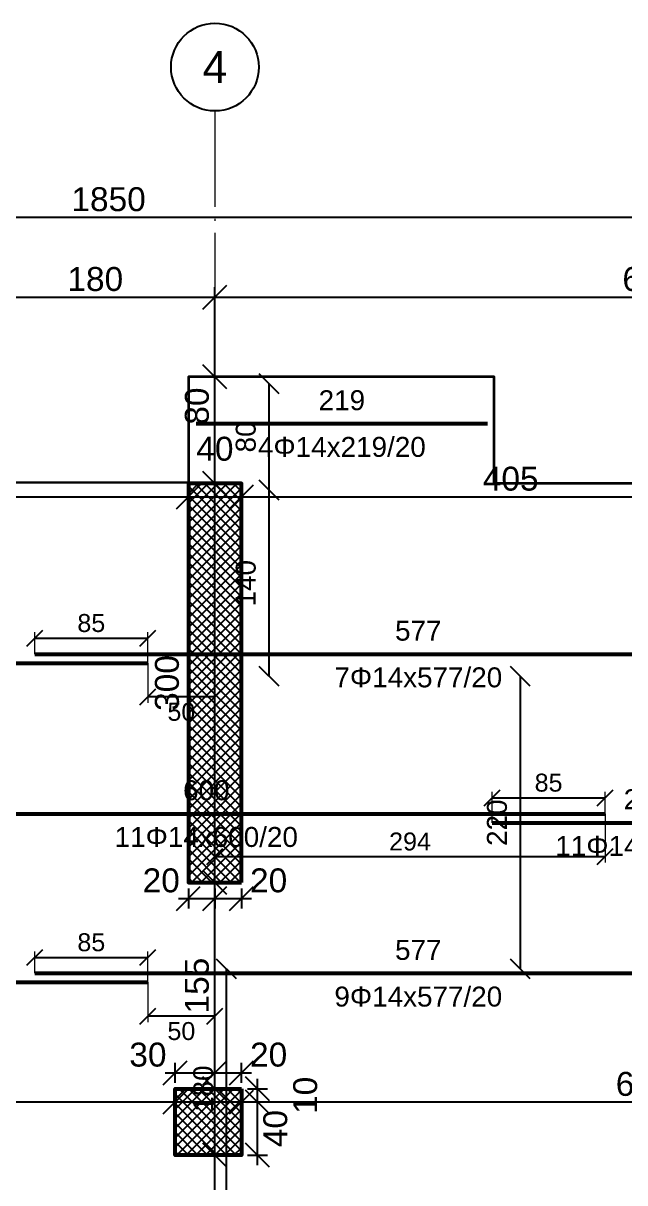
# Model space of a CAD drawing. Header units: millimetres. Extents: x -404 to 6018, y -5139 to 7890.
# Drawn here: x 861 to 1313, y -2256 to -1384 of the extents above; entities that cross this region are included whole.
import ezdxf
from ezdxf.enums import TextEntityAlignment as Align

# ---------------------------------------------------------------- set-up
doc = ezdxf.new("R2010")
doc.units = ezdxf.units.MM
doc.linetypes.add('ZWCAD_ISO04W100', pattern=[30.5, 24, -3, 0.5, -3])
for name, color, linetype, lineweight in [('AXIS LINES', 255, 'ZWCAD_ISO04W100', 13), ('COLUMN', 140, 'Continuous', 53), ('SLAB', 3, 'Continuous', 35), ('WALL', 10, 'Continuous', 53)]:
    doc.layers.add(name, color=color, linetype=linetype, lineweight=lineweight)
for name, color, linetype in [('FW_AXIS', 7, 'Continuous'), ('FW_COLUMN_HATCH', 8, 'Continuous'), ('FW_DIM', 7, 'Continuous'), ('FW_WALL_HATCH', 8, 'Continuous'), ('REB_TOP_MESH_X', 5, 'Continuous'), ('REB_TOP_MESH_X_AXDIM', 5, 'Continuous'), ('REB_TOP_MESH_X_LAP', 5, 'Continuous'), ('REB_TOP_MESH_X_RANGE', 5, 'Continuous'), ('REB_TOP_MESH_X_TEXT', 5, 'Continuous')]:
    doc.layers.add(name, color=color, linetype=linetype)
doc.styles.add('REBAR_TXT', font='arial.ttf')
doc.styles.get("Standard").update_dxf_attribs({"font": 'arial.ttf'})
doc.dimstyles.new('FW_DIM', dxfattribs={"dimtxt": 18, "dimasz": 9, "dimexe": 7.5, "dimexo": 4.5, "dimgap": 4.5, "dimtad": 1, "dimdec": 0, "dimtxsty": 'Standard', "dimtsz": 9, "dimcen": 2.5, "dimdle": 7.5, "dimclrd": 256, "dimclre": 256, "dimclrt": 7, "dimazin": 3, "dimtfac": 1, "dimtmove": 2, "dimatfit": 3})
doc.dimstyles.new('REBAR LAP', dxfattribs={"dimtxt": 13.5, "dimasz": 2.5, "dimexe": 4.5, "dimexo": 0, "dimgap": 4.5, "dimtad": 1, "dimdec": 0, "dimtxsty": 'Standard', "dimtsz": 6, "dimcen": 2.5, "dimclrd": 6, "dimclre": 6, "dimclrt": 7, "dimazin": 3, "dimtfac": 1, "dimtmove": 2, "dimatfit": 3, "dimlwd": 25, "dimlwe": 18})
doc.dimstyles.new('REBAR M-200', dxfattribs={"dimtxt": 15, "dimasz": 15, "dimexe": 25, "dimexo": 12.5, "dimgap": 10, "dimtad": 1, "dimdec": 0, "dimtxsty": 'Standard', "dimblk": 'NONE', "dimcen": 50, "dimse1": 1, "dimse2": 1, "dimclrd": 6, "dimclre": 6, "dimclrt": 7, "dimazin": 3, "dimtfac": 1, "dimtmove": 2, "dimatfit": 3, "dimldrblk": 'NONE', "dimlwd": 53})
doc.dimstyles.new('REBAR RANGE', dxfattribs={"dimtxt": 15, "dimasz": 2.5, "dimexe": 0, "dimexo": 0, "dimgap": 10, "dimtad": 1, "dimdec": 0, "dimtxsty": 'Standard', "dimtsz": 7.5, "dimcen": 2.5, "dimse1": 1, "dimse2": 1, "dimclrd": 6, "dimclre": 6, "dimclrt": 7, "dimazin": 3, "dimtfac": 1, "dimtmove": 2, "dimatfit": 3, "dimlwd": 25})

# ---------------------------------------------------------------- blocks, each defined once
blk = doc.blocks.new('*D1120')
at = {"color": 6, "lineweight": 53}
blk.add_line((698.5, -1978.36), (1298.5, -1978.36), dxfattribs=at)
at = {"layer": 'Defpoints'}
for p in [(698.5, -1978.36), (698.5, -1978.36), (1298.5, -1978.36)]:
    blk.add_point(p, dxfattribs=at)
at = {"layer": 'REB_TOP_MESH_X', "color": 7, "insert": (998.5, -1960.86), "char_height": 15, "attachment_point": 5}
blk.add_mtext('600', dxfattribs=at)
blk = doc.blocks.new('_NONE')
blk = doc.blocks.new('*D1121')
at = {"color": 6, "lineweight": 53}
blk.add_line((1213.5, -1985.11), (1446.5, -1985.11), dxfattribs=at)
at = {"layer": 'Defpoints'}
for p in [(1213.5, -1985.11), (1213.5, -1985.11), (1446.5, -1985.11)]:
    blk.add_point(p, dxfattribs=at)
at = {"layer": 'REB_TOP_MESH_X', "color": 7, "insert": (1330, -1967.61), "char_height": 15, "attachment_point": 5}
blk.add_mtext('233', dxfattribs=at)
blk = doc.blocks.new('_Oblique')
at = {"color": 0, "linetype": 'ByBlock', "lineweight": -2}
blk.add_line((-0.5, -0.5), (0.5, 0.5), dxfattribs=at)
blk = doc.blocks.new('*D1125')
at = {"color": 6, "lineweight": 18}
for p, q in [((1213.5, -1985.11), (1213.5, -1961.86)), ((1298.5, -1978.36), (1298.5, -1961.86))]:
    blk.add_line(p, q, dxfattribs=at)
at = {"color": 6, "lineweight": 25}
blk.add_line((1213.5, -1966.36), (1298.5, -1966.36), dxfattribs=at)
at = {"layer": 'Defpoints'}
for p in [(1213.5, -1966.36), (1298.5, -1978.36), (1213.5, -1985.11)]:
    blk.add_point(p, dxfattribs=at)
at = {"layer": 'REB_TOP_MESH_X_LAP', "color": 6, "xscale": 12, "yscale": 12}
for p in [(1213.5, -1966.36), (1298.5, -1966.36)]:
    blk.add_blockref('_OBLIQUE', p, dxfattribs=at)
at = {"layer": 'REB_TOP_MESH_X_LAP', "color": 7, "insert": (1256, -1955.11), "char_height": 13.5, "attachment_point": 5}
blk.add_mtext('85', dxfattribs=at)
blk = doc.blocks.new('*D1126')
at = {"color": 6, "lineweight": 18}
for p, q in [((1005, -1978.36), (1005, -2015.11)), ((1298.5, -1978.36), (1298.5, -2015.11))]:
    blk.add_line(p, q, dxfattribs=at)
at = {"color": 6, "lineweight": 25}
blk.add_line((1005, -2010.61), (1298.5, -2010.61), dxfattribs=at)
at = {"layer": 'Defpoints'}
for p in [(1005, -1978.36), (1298.5, -1978.36), (1005, -2010.61)]:
    blk.add_point(p, dxfattribs=at)
at = {"layer": 'REB_TOP_MESH_X_AXDIM', "color": 6, "xscale": 12, "yscale": 12}
for p in [(1005, -2010.61), (1298.5, -2010.61)]:
    blk.add_blockref('_OBLIQUE', p, dxfattribs=at)
at = {"layer": 'REB_TOP_MESH_X_AXDIM', "color": 7, "insert": (1151.75, -1999.36), "char_height": 13.5, "attachment_point": 5}
blk.add_mtext('294', dxfattribs=at)
blk = doc.blocks.new('*D1133')
at = {"color": 6, "lineweight": 53}
blk.add_line((415, -2105.11), (954.5, -2105.11), dxfattribs=at)
at = {"layer": 'Defpoints'}
for p in [(415, -2105.11), (415, -2105.11), (954.5, -2105.11)]:
    blk.add_point(p, dxfattribs=at)
at = {"layer": 'REB_TOP_MESH_X', "color": 7, "insert": (684.75, -2087.61), "char_height": 15, "attachment_point": 5}
blk.add_mtext('540', dxfattribs=at)
blk = doc.blocks.new('*D1134')
at = {"color": 6, "lineweight": 53}
blk.add_line((869.5, -2098.36), (1446.5, -2098.36), dxfattribs=at)
at = {"layer": 'Defpoints'}
for p in [(869.5, -2098.36), (869.5, -2098.36), (1446.5, -2098.36)]:
    blk.add_point(p, dxfattribs=at)
at = {"layer": 'REB_TOP_MESH_X', "color": 7, "insert": (1158, -2080.86), "char_height": 15, "attachment_point": 5}
blk.add_mtext('577', dxfattribs=at)
blk = doc.blocks.new('*D1136')
at = {"color": 6, "lineweight": 18}
for p, q in [((869.5, -2098.36), (869.5, -2081.86)), ((954.5, -2105.11), (954.5, -2081.86))]:
    blk.add_line(p, q, dxfattribs=at)
at = {"color": 6, "lineweight": 25}
blk.add_line((869.5, -2086.36), (954.5, -2086.36), dxfattribs=at)
at = {"layer": 'Defpoints'}
for p in [(869.5, -2086.36), (869.5, -2098.36), (954.5, -2105.11)]:
    blk.add_point(p, dxfattribs=at)
at = {"layer": 'REB_TOP_MESH_X_LAP', "color": 6, "xscale": 12, "yscale": 12}
for p in [(869.5, -2086.36), (954.5, -2086.36)]:
    blk.add_blockref('_OBLIQUE', p, dxfattribs=at)
at = {"layer": 'REB_TOP_MESH_X_LAP', "color": 7, "insert": (912, -2075.11), "char_height": 13.5, "attachment_point": 5}
blk.add_mtext('85', dxfattribs=at)
blk = doc.blocks.new('*D1137')
at = {"color": 6, "lineweight": 18}
for p, q in [((954.5, -2105.11), (954.5, -2135.11)), ((1005, -2105.11), (1005, -2135.11))]:
    blk.add_line(p, q, dxfattribs=at)
at = {"color": 6, "lineweight": 25}
blk.add_line((1005, -2130.61), (954.5, -2130.61), dxfattribs=at)
at = {"layer": 'Defpoints'}
for p in [(954.5, -2105.11), (1005, -2105.11), (1005, -2130.61)]:
    blk.add_point(p, dxfattribs=at)
at = {"layer": 'REB_TOP_MESH_X_AXDIM', "color": 6, "xscale": 12, "yscale": 12}
for p in [(954.5, -2130.61), (1005, -2130.61)]:
    blk.add_blockref('_OBLIQUE', p, dxfattribs=at)
at = {"layer": 'REB_TOP_MESH_X_AXDIM', "color": 7, "insert": (979.75, -2141.86), "char_height": 13.5, "attachment_point": 5}
blk.add_mtext('50', dxfattribs=at)
blk = doc.blocks.new('*D1161')
at = {"color": 6, "lineweight": 53}
blk.add_line((415, -1865.11), (954.5, -1865.11), dxfattribs=at)
at = {"layer": 'Defpoints'}
for p in [(415, -1865.11), (415, -1865.11), (954.5, -1865.11)]:
    blk.add_point(p, dxfattribs=at)
at = {"layer": 'REB_TOP_MESH_X', "color": 7, "insert": (684.75, -1847.61), "char_height": 15, "attachment_point": 5}
blk.add_mtext('540', dxfattribs=at)
blk = doc.blocks.new('*D1162')
at = {"color": 6, "lineweight": 53}
blk.add_line((869.5, -1858.36), (1446.5, -1858.36), dxfattribs=at)
at = {"layer": 'Defpoints'}
for p in [(869.5, -1858.36), (869.5, -1858.36), (1446.5, -1858.36)]:
    blk.add_point(p, dxfattribs=at)
at = {"layer": 'REB_TOP_MESH_X', "color": 7, "insert": (1158, -1840.86), "char_height": 15, "attachment_point": 5}
blk.add_mtext('577', dxfattribs=at)
blk = doc.blocks.new('*D1164')
at = {"color": 6, "lineweight": 18}
for p, q in [((869.5, -1858.36), (869.5, -1841.86)), ((954.5, -1865.11), (954.5, -1841.86))]:
    blk.add_line(p, q, dxfattribs=at)
at = {"color": 6, "lineweight": 25}
blk.add_line((869.5, -1846.36), (954.5, -1846.36), dxfattribs=at)
at = {"layer": 'Defpoints'}
for p in [(869.5, -1846.36), (869.5, -1858.36), (954.5, -1865.11)]:
    blk.add_point(p, dxfattribs=at)
at = {"layer": 'REB_TOP_MESH_X_LAP', "color": 6, "xscale": 12, "yscale": 12}
for p in [(869.5, -1846.36), (954.5, -1846.36)]:
    blk.add_blockref('_OBLIQUE', p, dxfattribs=at)
at = {"layer": 'REB_TOP_MESH_X_LAP', "color": 7, "insert": (912, -1835.11), "char_height": 13.5, "attachment_point": 5}
blk.add_mtext('85', dxfattribs=at)
blk = doc.blocks.new('*D1165')
at = {"color": 6, "lineweight": 18}
for p, q in [((954.5, -1865.11), (954.5, -1895.11)), ((1005, -1865.11), (1005, -1895.11))]:
    blk.add_line(p, q, dxfattribs=at)
at = {"color": 6, "lineweight": 25}
blk.add_line((1005, -1890.61), (954.5, -1890.61), dxfattribs=at)
at = {"layer": 'Defpoints'}
for p in [(954.5, -1865.11), (1005, -1865.11), (1005, -1890.61)]:
    blk.add_point(p, dxfattribs=at)
at = {"layer": 'REB_TOP_MESH_X_AXDIM', "color": 6, "xscale": 12, "yscale": 12}
for p in [(954.5, -1890.61), (1005, -1890.61)]:
    blk.add_blockref('_OBLIQUE', p, dxfattribs=at)
at = {"layer": 'REB_TOP_MESH_X_AXDIM', "color": 7, "insert": (979.75, -1901.86), "char_height": 13.5, "attachment_point": 5}
blk.add_mtext('50', dxfattribs=at)
blk = doc.blocks.new('*D1257')
at = {"color": 6, "lineweight": 25}
blk.add_line((1234.75, -2095.11), (1234.75, -1875.11), dxfattribs=at)
at = {"layer": 'Defpoints'}
for p in [(1234.75, -1875.11), (1234.75, -2095.11), (1234.75, -2095.11)]:
    blk.add_point(p, dxfattribs=at)
at = {"layer": 'REB_TOP_MESH_X_RANGE', "color": 6, "xscale": 15, "yscale": 15, "rotation": 90}
for p in [(1234.75, -1875.11), (1234.75, -2095.11)]:
    blk.add_blockref('_OBLIQUE', p, dxfattribs=at)
at = {"layer": 'REB_TOP_MESH_X_RANGE', "color": 7, "insert": (1217.25, -1985.11), "char_height": 15, "attachment_point": 5, "rotation": 90}
blk.add_mtext('220', dxfattribs=at)
blk = doc.blocks.new('*D1261')
at = {"color": 6, "lineweight": 25}
blk.add_line((1234.75, -2095.11), (1234.75, -1875.11), dxfattribs=at)
at = {"layer": 'Defpoints'}
for p in [(1234.75, -1875.11), (1234.75, -2095.11), (1234.75, -2095.11)]:
    blk.add_point(p, dxfattribs=at)
at = {"layer": 'REB_TOP_MESH_X_RANGE', "color": 6, "xscale": 15, "yscale": 15, "rotation": 90}
for p in [(1234.75, -1875.11), (1234.75, -2095.11)]:
    blk.add_blockref('_OBLIQUE', p, dxfattribs=at)
at = {"layer": 'REB_TOP_MESH_X_RANGE', "color": 7, "insert": (1217.25, -1985.11), "char_height": 15, "attachment_point": 5, "rotation": 90}
blk.add_mtext('220', dxfattribs=at)
blk = doc.blocks.new('*D1265')
at = {"color": 6, "lineweight": 25}
blk.add_line((1013.75, -2275.11), (1013.75, -2095.11), dxfattribs=at)
at = {"layer": 'Defpoints'}
for p in [(1013.75, -2095.11), (1013.75, -2275.11), (1013.75, -2275.11)]:
    blk.add_point(p, dxfattribs=at)
at = {"layer": 'REB_TOP_MESH_X_RANGE', "color": 6, "xscale": 15, "yscale": 15, "rotation": 90}
for p in [(1013.75, -2095.11), (1013.75, -2275.11)]:
    blk.add_blockref('_OBLIQUE', p, dxfattribs=at)
at = {"layer": 'REB_TOP_MESH_X_RANGE', "color": 7, "insert": (996.25, -2185.11), "char_height": 15, "attachment_point": 5, "rotation": 90}
blk.add_mtext('180', dxfattribs=at)
blk = doc.blocks.new('*D1272')
at = {"color": 6, "lineweight": 25}
blk.add_line((1045.75, -1875.11), (1045.75, -1735.11), dxfattribs=at)
at = {"layer": 'Defpoints'}
for p in [(1045.75, -1735.11), (1045.75, -1875.11), (1045.75, -1875.11)]:
    blk.add_point(p, dxfattribs=at)
at = {"layer": 'REB_TOP_MESH_X_RANGE', "color": 6, "xscale": 15, "yscale": 15, "rotation": 90}
for p in [(1045.75, -1735.11), (1045.75, -1875.11)]:
    blk.add_blockref('_OBLIQUE', p, dxfattribs=at)
at = {"layer": 'REB_TOP_MESH_X_RANGE', "color": 7, "insert": (1028.25, -1805.11), "char_height": 15, "attachment_point": 5, "rotation": 90}
blk.add_mtext('140', dxfattribs=at)
blk = doc.blocks.new('*D1277')
at = {"color": 6, "lineweight": 25}
blk.add_line((1045.75, -1735.11), (1045.75, -1655.11), dxfattribs=at)
at = {"layer": 'Defpoints'}
for p in [(1045.75, -1655.11), (1045.75, -1735.11), (1045.75, -1735.11)]:
    blk.add_point(p, dxfattribs=at)
at = {"layer": 'REB_TOP_MESH_X_RANGE', "color": 6, "xscale": 15, "yscale": 15, "rotation": 90}
for p in [(1045.75, -1655.11), (1045.75, -1735.11)]:
    blk.add_blockref('_OBLIQUE', p, dxfattribs=at)
at = {"layer": 'REB_TOP_MESH_X_RANGE', "color": 7, "insert": (1028.25, -1695.11), "char_height": 15, "attachment_point": 5, "rotation": 90}
blk.add_mtext('80', dxfattribs=at)
blk = doc.blocks.new('*D1278')
at = {"color": 6, "lineweight": 53}
blk.add_line((991, -1685.11), (1210, -1685.11), dxfattribs=at)
at = {"layer": 'Defpoints'}
for p in [(991, -1685.11), (991, -1685.11), (1210, -1685.11)]:
    blk.add_point(p, dxfattribs=at)
at = {"layer": 'REB_TOP_MESH_X', "color": 7, "insert": (1100.5, -1667.61), "char_height": 15, "attachment_point": 5}
blk.add_mtext('219', dxfattribs=at)
blk = doc.blocks.new('*D1312')
for p, q in [((985, -2034.61), (985, -2049.61)), ((1005, -2034.61), (1005, -2049.61)), ((977.5, -2042.11), (1012.5, -2042.11))]:
    blk.add_line(p, q)
at = {"layer": 'Defpoints'}
for p in [(985, -2030.11), (1005, -2030.11), (985, -2042.11)]:
    blk.add_point(p, dxfattribs=at)
at = {"layer": 'FW_DIM', "xscale": 18, "yscale": 18}
for p in [(985, -2042.11), (1005, -2042.11)]:
    blk.add_blockref('_OBLIQUE', p, dxfattribs=at)
at = {"layer": 'FW_DIM', "color": 7, "insert": (964.6, -2028.61), "char_height": 18, "attachment_point": 5}
blk.add_mtext('20', dxfattribs=at)
blk = doc.blocks.new('*D1313')
for p, q in [((1005, -2034.61), (1005, -2049.61)), ((1025, -2034.61), (1025, -2049.61)), ((997.5, -2042.11), (1032.5, -2042.11))]:
    blk.add_line(p, q)
at = {"layer": 'Defpoints'}
for p in [(1005, -2030.11), (1025, -2030.11), (1005, -2042.11)]:
    blk.add_point(p, dxfattribs=at)
at = {"layer": 'FW_DIM', "xscale": 18, "yscale": 18}
for p in [(1005, -2042.11), (1025, -2042.11)]:
    blk.add_blockref('_OBLIQUE', p, dxfattribs=at)
at = {"layer": 'FW_DIM', "color": 7, "insert": (1045.4, -2028.61), "char_height": 18, "attachment_point": 5}
blk.add_mtext('20', dxfattribs=at)
blk = doc.blocks.new('*D1316')
for p, q in [((975, -2180.61), (975, -2165.61)), ((1005, -2180.61), (1005, -2165.61)), ((967.5, -2173.11), (1012.5, -2173.11))]:
    blk.add_line(p, q)
at = {"layer": 'Defpoints'}
for p in [(975, -2173.11), (975, -2185.11), (1005, -2185.11)]:
    blk.add_point(p, dxfattribs=at)
at = {"layer": 'FW_DIM', "xscale": 18, "yscale": 18}
for p in [(975, -2173.11), (1005, -2173.11)]:
    blk.add_blockref('_OBLIQUE', p, dxfattribs=at)
at = {"layer": 'FW_DIM', "color": 7, "insert": (954.6, -2159.61), "char_height": 18, "attachment_point": 5}
blk.add_mtext('30', dxfattribs=at)
blk = doc.blocks.new('*D1317')
for p, q in [((1005, -2180.61), (1005, -2165.61)), ((1025, -2180.61), (1025, -2165.61)), ((997.5, -2173.11), (1032.5, -2173.11))]:
    blk.add_line(p, q)
at = {"layer": 'Defpoints'}
for p in [(1005, -2173.11), (1005, -2185.11), (1025, -2185.11)]:
    blk.add_point(p, dxfattribs=at)
at = {"layer": 'FW_DIM', "xscale": 18, "yscale": 18}
for p in [(1005, -2173.11), (1025, -2173.11)]:
    blk.add_blockref('_OBLIQUE', p, dxfattribs=at)
at = {"layer": 'FW_DIM', "color": 7, "insert": (1045.4, -2159.61), "char_height": 18, "attachment_point": 5}
blk.add_mtext('20', dxfattribs=at)
blk = doc.blocks.new('*D1318')
for p, q in [((1037, -2242.61), (1037, -2187.61)), ((1029.5, -2195.11), (1044.5, -2195.11)), ((1029.5, -2235.11), (1044.5, -2235.11))]:
    blk.add_line(p, q)
at = {"layer": 'Defpoints'}
for p in [(1025, -2195.11), (1025, -2235.11), (1037, -2235.11)]:
    blk.add_point(p, dxfattribs=at)
at = {"layer": 'FW_DIM', "xscale": 18, "yscale": 18, "rotation": 90}
for p in [(1037, -2195.11), (1037, -2235.11)]:
    blk.add_blockref('_OBLIQUE', p, dxfattribs=at)
at = {"layer": 'FW_DIM', "color": 7, "insert": (1050.5, -2215.11), "char_height": 18, "attachment_point": 5, "rotation": 90}
blk.add_mtext('40', dxfattribs=at)
blk = doc.blocks.new('*D1319')
for p, q in [((1037, -2202.61), (1037, -2177.61)), ((1029.5, -2185.11), (1044.5, -2185.11)), ((1029.5, -2195.11), (1044.5, -2195.11))]:
    blk.add_line(p, q)
at = {"layer": 'Defpoints'}
for p in [(1025, -2185.11), (1025, -2195.11), (1037, -2195.11)]:
    blk.add_point(p, dxfattribs=at)
at = {"layer": 'FW_DIM', "xscale": 18, "yscale": 18, "rotation": 90}
for p in [(1037, -2185.11), (1037, -2195.11)]:
    blk.add_blockref('_OBLIQUE', p, dxfattribs=at)
at = {"layer": 'FW_DIM', "color": 7, "insert": (1073, -2190.11), "char_height": 18, "attachment_point": 5, "rotation": 90}
blk.add_mtext('10', dxfattribs=at)
blk = doc.blocks.new('*D1396')
for p, q in [((460, -2190.61), (460, -2187.61)), ((975, -2190.61), (975, -2187.61)), ((452.5, -2195.11), (982.5, -2195.11))]:
    blk.add_line(p, q)
at = {"layer": 'Defpoints'}
for p in [(460, -2195.11), (460, -2195.11), (975, -2195.11)]:
    blk.add_point(p, dxfattribs=at)
at = {"layer": 'FW_DIM', "xscale": 18, "yscale": 18}
for p in [(460, -2195.11), (975, -2195.11)]:
    blk.add_blockref('_OBLIQUE', p, dxfattribs=at)
at = {"layer": 'FW_DIM', "color": 7, "insert": (717.5, -2181.61), "char_height": 18, "attachment_point": 5}
blk.add_mtext('515', dxfattribs=at)
blk = doc.blocks.new('*D1397')
for p, q in [((975, -2190.61), (975, -2187.61)), ((1025, -2190.61), (1025, -2187.61)), ((967.5, -2195.11), (1032.5, -2195.11))]:
    blk.add_line(p, q)
at = {"layer": 'Defpoints'}
for p in [(975, -2195.11), (975, -2195.11), (1025, -2195.11)]:
    blk.add_point(p, dxfattribs=at)
at = {"layer": 'FW_DIM', "xscale": 18, "yscale": 18}
for p in [(975, -2195.11), (1025, -2195.11)]:
    blk.add_blockref('_OBLIQUE', p, dxfattribs=at)
blk = doc.blocks.new('*D1398')
for p, q in [((1025, -2190.61), (1025, -2187.61)), ((1630, -2190.61), (1630, -2187.61)), ((1017.5, -2195.11), (1637.5, -2195.11))]:
    blk.add_line(p, q)
at = {"layer": 'Defpoints'}
for p in [(1025, -2195.11), (1025, -2195.11), (1630, -2195.11)]:
    blk.add_point(p, dxfattribs=at)
at = {"layer": 'FW_DIM', "xscale": 18, "yscale": 18}
for p in [(1025, -2195.11), (1630, -2195.11)]:
    blk.add_blockref('_OBLIQUE', p, dxfattribs=at)
at = {"layer": 'FW_DIM', "color": 7, "insert": (1327.5, -2181.61), "char_height": 18, "attachment_point": 5}
blk.add_mtext('605', dxfattribs=at)
blk = doc.blocks.new('*D1402')
for p, q in [((660, -1735.61), (660, -1732.61)), ((985, -1735.61), (985, -1732.61)), ((652.5, -1740.11), (992.5, -1740.11))]:
    blk.add_line(p, q)
at = {"layer": 'Defpoints'}
for p in [(660, -1740.11), (660, -1740.11), (985, -1740.11)]:
    blk.add_point(p, dxfattribs=at)
at = {"layer": 'FW_DIM', "xscale": 18, "yscale": 18}
for p in [(660, -1740.11), (985, -1740.11)]:
    blk.add_blockref('_OBLIQUE', p, dxfattribs=at)
at = {"layer": 'FW_DIM', "color": 7, "insert": (822.5, -1726.61), "char_height": 18, "attachment_point": 5}
blk.add_mtext('325', dxfattribs=at)
blk = doc.blocks.new('*D1403')
for p, q in [((985, -1735.61), (985, -1732.61)), ((1025, -1735.61), (1025, -1732.61)), ((977.5, -1740.11), (1032.5, -1740.11))]:
    blk.add_line(p, q)
at = {"layer": 'Defpoints'}
for p in [(985, -1740.11), (985, -1740.11), (1025, -1740.11)]:
    blk.add_point(p, dxfattribs=at)
at = {"layer": 'FW_DIM', "xscale": 18, "yscale": 18}
for p in [(985, -1740.11), (1025, -1740.11)]:
    blk.add_blockref('_OBLIQUE', p, dxfattribs=at)
at = {"layer": 'FW_DIM', "color": 7, "insert": (1005, -1704.11), "char_height": 18, "attachment_point": 5}
blk.add_mtext('40', dxfattribs=at)
blk = doc.blocks.new('*D1404')
for p, q in [((1025, -1735.61), (1025, -1732.61)), ((1430, -1735.61), (1430, -1732.61)), ((1017.5, -1740.11), (1437.5, -1740.11))]:
    blk.add_line(p, q)
at = {"layer": 'Defpoints'}
for p in [(1025, -1740.11), (1025, -1740.11), (1430, -1740.11)]:
    blk.add_point(p, dxfattribs=at)
at = {"layer": 'FW_DIM', "xscale": 18, "yscale": 18}
for p in [(1025, -1740.11), (1430, -1740.11)]:
    blk.add_blockref('_OBLIQUE', p, dxfattribs=at)
at = {"layer": 'FW_DIM', "color": 7, "insert": (1227.5, -1726.61), "char_height": 18, "attachment_point": 5}
blk.add_mtext('405', dxfattribs=at)
blk = doc.blocks.new('*D1436')
for p, q in [((1005, -2622.61), (1005, -2227.61)), ((1000.5, -2235.11), (997.5, -2235.11)), ((1000.5, -2615.11), (997.5, -2615.11))]:
    blk.add_line(p, q)
at = {"layer": 'Defpoints'}
for p in [(1005, -2235.11), (1005, -2615.11), (1005, -2615.11)]:
    blk.add_point(p, dxfattribs=at)
at = {"layer": 'FW_DIM', "xscale": 18, "yscale": 18, "rotation": 90}
for p in [(1005, -2235.11), (1005, -2615.11)]:
    blk.add_blockref('_OBLIQUE', p, dxfattribs=at)
at = {"layer": 'FW_DIM', "color": 7, "insert": (991.5, -2425.11), "char_height": 18, "attachment_point": 5, "rotation": 90}
blk.add_mtext('380', dxfattribs=at)
blk = doc.blocks.new('*D1437')
for p, q in [((1005, -2242.61), (1005, -2177.61)), ((1000.5, -2185.11), (997.5, -2185.11)), ((1000.5, -2235.11), (997.5, -2235.11))]:
    blk.add_line(p, q)
at = {"layer": 'Defpoints'}
for p in [(1005, -2185.11), (1005, -2235.11), (1005, -2235.11)]:
    blk.add_point(p, dxfattribs=at)
at = {"layer": 'FW_DIM', "xscale": 18, "yscale": 18, "rotation": 90}
for p in [(1005, -2185.11), (1005, -2235.11)]:
    blk.add_blockref('_OBLIQUE', p, dxfattribs=at)
blk = doc.blocks.new('*D1438')
for p, q in [((1000.5, -2030.11), (997.5, -2030.11)), ((1005, -2192.61), (1005, -2022.61)), ((1000.5, -2185.11), (997.5, -2185.11))]:
    blk.add_line(p, q)
at = {"layer": 'Defpoints'}
for p in [(1005, -2030.11), (1005, -2185.11), (1005, -2185.11)]:
    blk.add_point(p, dxfattribs=at)
at = {"layer": 'FW_DIM', "xscale": 18, "yscale": 18, "rotation": 90}
for p in [(1005, -2030.11), (1005, -2185.11)]:
    blk.add_blockref('_OBLIQUE', p, dxfattribs=at)
at = {"layer": 'FW_DIM', "color": 7, "insert": (991.5, -2107.61), "char_height": 18, "attachment_point": 5, "rotation": 90}
blk.add_mtext('155', dxfattribs=at)
blk = doc.blocks.new('*D1439')
for p, q in [((1005, -2037.61), (1005, -1722.61)), ((1000.5, -1730.11), (997.5, -1730.11)), ((1000.5, -2030.11), (997.5, -2030.11))]:
    blk.add_line(p, q)
at = {"layer": 'Defpoints'}
for p in [(1005, -1730.11), (1005, -2030.11), (1005, -2030.11)]:
    blk.add_point(p, dxfattribs=at)
at = {"layer": 'FW_DIM', "xscale": 18, "yscale": 18, "rotation": 90}
for p in [(1005, -1730.11), (1005, -2030.11)]:
    blk.add_blockref('_OBLIQUE', p, dxfattribs=at)
at = {"layer": 'FW_DIM', "color": 7, "insert": (969, -1880.11), "char_height": 18, "attachment_point": 5, "rotation": 90}
blk.add_mtext('300', dxfattribs=at)
blk = doc.blocks.new('*D1440')
for p, q in [((1005, -1737.61), (1005, -1642.51)), ((1000.5, -1650.01), (997.5, -1650.01)), ((1000.5, -1730.11), (997.5, -1730.11))]:
    blk.add_line(p, q)
at = {"layer": 'Defpoints'}
for p in [(1005, -1650.01), (1005, -1730.11), (1005, -1730.11)]:
    blk.add_point(p, dxfattribs=at)
at = {"layer": 'FW_DIM', "xscale": 18, "yscale": 18, "rotation": 90}
for p in [(1005, -1650.01), (1005, -1730.11)]:
    blk.add_blockref('_OBLIQUE', p, dxfattribs=at)
at = {"layer": 'FW_DIM', "color": 7, "insert": (991.5, -1671.94), "char_height": 18, "attachment_point": 5, "rotation": 90}
blk.add_mtext('80', dxfattribs=at)
blk = doc.blocks.new('*D1455')
for p, q in [((825, -1645.51), (825, -1582.51)), ((1005, -1645.51), (1005, -1582.51)), ((817.5, -1590.01), (1012.5, -1590.01))]:
    blk.add_line(p, q)
at = {"layer": 'Defpoints'}
for p in [(825, -1590.01), (825, -1650.01), (1005, -1650.01)]:
    blk.add_point(p, dxfattribs=at)
at = {"layer": 'FW_DIM', "xscale": 18, "yscale": 18}
for p in [(825, -1590.01), (1005, -1590.01)]:
    blk.add_blockref('_OBLIQUE', p, dxfattribs=at)
at = {"layer": 'FW_DIM', "color": 7, "insert": (915, -1576.51), "char_height": 18, "attachment_point": 5}
blk.add_mtext('180', dxfattribs=at)
blk = doc.blocks.new('*D1456')
for p, q in [((1005, -1645.51), (1005, -1582.51)), ((1660, -1645.51), (1660, -1582.51)), ((997.5, -1590.01), (1667.5, -1590.01))]:
    blk.add_line(p, q)
at = {"layer": 'Defpoints'}
for p in [(1005, -1590.01), (1005, -1650.01), (1660, -1650.01)]:
    blk.add_point(p, dxfattribs=at)
at = {"layer": 'FW_DIM', "xscale": 18, "yscale": 18}
for p in [(1005, -1590.01), (1660, -1590.01)]:
    blk.add_blockref('_OBLIQUE', p, dxfattribs=at)
at = {"layer": 'FW_DIM', "color": 7, "insert": (1332.5, -1576.51), "char_height": 18, "attachment_point": 5}
blk.add_mtext('655', dxfattribs=at)
blk = doc.blocks.new('*D1464')
for p, q in [((0, -1645.51), (0, -1522.51)), ((1850, -1645.51), (1850, -1522.51)), ((-7.5, -1530.01), (1857.5, -1530.01))]:
    blk.add_line(p, q)
at = {"layer": 'Defpoints'}
for p in [(0, -1530.01), (0, -1650.01), (1850, -1650.01)]:
    blk.add_point(p, dxfattribs=at)
at = {"layer": 'FW_DIM', "xscale": 18, "yscale": 18}
for p in [(0, -1530.01), (1850, -1530.01)]:
    blk.add_blockref('_OBLIQUE', p, dxfattribs=at)
at = {"layer": 'FW_DIM', "color": 7, "insert": (925, -1516.51), "char_height": 18, "attachment_point": 5}
blk.add_mtext('1850', dxfattribs=at)

msp = doc.modelspace()

# ---------------------------------------------------------------- hatches: boundary and pattern name
at = {"layer": 'FW_COLUMN_HATCH'}
h = msp.add_hatch(dxfattribs=at)
h.set_pattern_fill('ANSI37', scale=1.6)
h.paths.add_polyline_path([(1025, -2185.11), (1025, -2235.11), (975, -2235.11), (975, -2185.11), (1025, -2185.11), (1025, -2185.11)])
at = {"layer": 'FW_WALL_HATCH'}
h = msp.add_hatch(dxfattribs=at)
h.set_pattern_fill('ANSI37', scale=1.6)
h.paths.add_polyline_path([(1025, -2030.11), (985, -2030.11), (985, -1730.11), (1025, -1730.11), (1025, -2030.11)])

# ---------------------------------------------------------------- linework, layer by layer
at = {"layer": 'AXIS LINES', "color": 0, "ltscale": 3}
for points in [[(1005, -1450.07), (1005, -4990.18)], [(-282.57, -1740.11), (2132.41, -1740.11)], [(-282.57, -2195.11), (2132.41, -2195.11)]]:
    msp.add_lwpolyline(points, dxfattribs=at)
at = {"layer": 'COLUMN', "ltscale": 0.08}
msp.add_lwpolyline([(1025, -2185.11), (1025, -2235.11), (975, -2235.11), (975, -2185.11), (1025, -2185.11)], dxfattribs=at)
at = {"layer": 'FW_AXIS'}
msp.add_circle((1005, -1417.07), 33, dxfattribs=at)
at = {"layer": 'SLAB', "ltscale": 0.08}
msp.add_lwpolyline([(1780, -3210.21), (1779.9, -2690.09), (1679.9, -2690.11), (1679.9, -2640.11), (1850, -2640.11), (1850, -1730.11), (1215, -1730.11), (1215, -1650.01), (985, -1650.01), (985.1, -1729.39), (410, -1730.11), (410, -1870.21), (330, -1870.21), (329.9, -2100.08), (410, -2100.11), (409.9, -2270.11), (330, -2270.21), (329.9, -2500.11), (410, -2500.11), (410, -2640.11), (644.9, -2640.11), (644.9, -3100.11)], dxfattribs=at)
at = {"layer": 'WALL', "ltscale": 0.08}
msp.add_lwpolyline([(1025, -2030.11), (1025, -1730.11), (985, -1730.11), (985, -2030.11), (1025, -2030.11)], dxfattribs=at)

# ---------------------------------------------------------------- texts
at = {"layer": 'FW_AXIS', "color": 7, "style": 'REBAR_TXT'}
msp.add_text('4', height=24, dxfattribs=at).set_placement((1005, -1417.07), align=Align.MIDDLE_CENTER)
at = {"layer": 'REB_TOP_MESH_X_TEXT', "color": 7, "style": 'REBAR_TXT'}
for s, p in [('4Φ14x219/20', (1100.5, -1695.11)), ('7Φ14x577/20', (1158, -1868.36)), ('11Φ14x600/20', (998.5, -1988.36)), ('11Φ14x233/20', (1330, -1995.11)), ('9Φ14x577/20', (1158, -2108.36))]:
    msp.add_text(s, height=15, dxfattribs=at).set_placement(p, align=Align.TOP_CENTER)

# ---------------------------------------------------------------- dimensions: what is measured, and where the dimension line sits
at = {"layer": 'FW_DIM'}
for base, p1, p2, picture, middle in [((0, -1530.01), (0, -1650.01), (1850, -1650.01), '*D1464', (925, -1516.51)), ((825, -1590.01), (825, -1650.01), (1005, -1650.01), '*D1455', (915, -1576.51)), ((1005, -1590.01), (1005, -1650.01), (1660, -1650.01), '*D1456', (1332.5, -1576.51))]:
    dim = msp.add_linear_dim(base=base, p1=p1, p2=p2, dimstyle='FW_DIM', dxfattribs=at)
    dim.commit()
    dim.dimension.update_dxf_attribs({"geometry": picture, "text_midpoint": middle})
for base, p1, p2, text, picture, middle in [((1005, -1730.11), (1005, -1730.11), (1005, -1650.01), '80', '*D1440', (991.5, -1671.94)), ((1005, -2030.11), (1005, -2030.11), (1005, -1730.11), '300', '*D1439', (969, -1880.11)), ((1005, -2185.11), (1005, -2185.11), (1005, -2030.11), '155', '*D1438', (991.5, -2107.61)), ((1005, -2235.11), (1005, -2235.11), (1005, -2185.11), ' ', '*D1437', (1005, -2210.11)), ((1037, -2195.11), (1025, -2195.11), (1025, -2185.11), '10', '*D1319', (1073, -2190.11)), ((1037, -2235.11), (1025, -2235.11), (1025, -2195.11), '40', '*D1318', (1050.5, -2215.11)), ((1005, -2615.11), (1005, -2615.11), (1005, -2235.11), '380', '*D1436', (991.5, -2425.11))]:
    dim = msp.add_linear_dim(base=base, p1=p1, p2=p2, angle=90, text=text, dimstyle='FW_DIM', override={"dimtmove": 2}, dxfattribs=at)
    dim.commit()
    dim.dimension.update_dxf_attribs({"geometry": picture, "text_midpoint": middle, "dimtype": 160})
for base, p1, p2, text, picture, middle in [((985, -1740.11), (985, -1740.11), (1025, -1740.11), '40', '*D1403', (1005, -1704.11)), ((660, -1740.11), (660, -1740.11), (985, -1740.11), '325', '*D1402', (822.5, -1726.61)), ((1025, -1740.11), (1025, -1740.11), (1430, -1740.11), '405', '*D1404', (1227.5, -1726.61)), ((985, -2042.11), (985, -2030.11), (1005, -2030.11), '20', '*D1312', (964.6, -2028.61)), ((1005, -2042.11), (1005, -2030.11), (1025, -2030.11), '20', '*D1313', (1045.4, -2028.61)), ((975, -2173.11), (975, -2185.11), (1005, -2185.11), '30', '*D1316', (954.6, -2159.61)), ((1005, -2173.11), (1005, -2185.11), (1025, -2185.11), '20', '*D1317', (1045.4, -2159.61)), ((460, -2195.11), (460, -2195.11), (975, -2195.11), '515', '*D1396', (717.5, -2181.61)), ((1025, -2195.11), (1025, -2195.11), (1630, -2195.11), '605', '*D1398', (1327.5, -2181.61)), ((975, -2195.11), (975, -2195.11), (1025, -2195.11), ' ', '*D1397', (1000, -2195.11))]:
    dim = msp.add_linear_dim(base=base, p1=p1, p2=p2, text=text, dimstyle='FW_DIM', override={"dimtmove": 2}, dxfattribs=at)
    dim.commit()
    dim.dimension.update_dxf_attribs({"geometry": picture, "text_midpoint": middle, "dimtype": 160})
at = {"layer": 'REB_TOP_MESH_X'}
for base, p1, p2, picture, middle in [((991, -1685.11), (991, -1685.11), (1210, -1685.11), '*D1278', (1100.5, -1667.61)), ((415, -1865.11172782), (415, -1865.11172782), (954.5, -1865.11172782), '*D1161', (684.75, -1847.61172782)), ((869.5, -1858.36), (869.5, -1858.36), (1446.5, -1858.36), '*D1162', (1158, -1840.86)), ((698.5, -1978.36), (698.5, -1978.36), (1298.5, -1978.36), '*D1120', (998.5, -1960.86)), ((1213.5, -1985.11), (1213.5, -1985.11), (1446.5, -1985.11), '*D1121', (1330, -1967.61)), ((869.5, -2098.36), (869.5, -2098.36), (1446.5, -2098.36), '*D1134', (1158, -2080.86)), ((415, -2105.11172782), (415, -2105.11172782), (954.5, -2105.11172782), '*D1133', (684.75, -2087.61172782))]:
    dim = msp.add_linear_dim(base=base, p1=p1, p2=p2, dimstyle='REBAR M-200', dxfattribs=at)
    dim.commit()
    dim.dimension.update_dxf_attribs({"geometry": picture, "text_midpoint": middle})
at = {"layer": 'REB_TOP_MESH_X_AXDIM'}
for base, p1, p2, picture, middle in [((1005, -1890.61172782), (1005, -1865.11172782), (954.5, -1865.11172782), '*D1165', (979.75, -1901.86172782)), ((1005, -2010.61172782), (1005, -1978.36172782), (1298.5, -1978.36172782), '*D1126', (1151.75, -1999.36172782)), ((1005, -2130.61172782), (1005, -2105.11172782), (954.5, -2105.11172782), '*D1137', (979.75, -2141.86172782))]:
    dim = msp.add_linear_dim(base=base, p1=p1, p2=p2, dimstyle='REBAR LAP', dxfattribs=at)
    dim.commit()
    dim.dimension.update_dxf_attribs({"geometry": picture, "text_midpoint": middle})
at = {"layer": 'REB_TOP_MESH_X_LAP'}
for base, p1, p2, picture, middle in [((869.5, -1846.36), (869.5, -1858.36), (954.5, -1865.11), '*D1164', (912, -1835.11)), ((1213.5, -1966.36), (1213.5, -1985.11), (1298.5, -1978.36), '*D1125', (1256, -1955.11)), ((869.5, -2086.36), (869.5, -2098.36), (954.5, -2105.11), '*D1136', (912, -2075.11))]:
    dim = msp.add_linear_dim(base=base, p1=p1, p2=p2, dimstyle='REBAR LAP', dxfattribs=at)
    dim.commit()
    dim.dimension.update_dxf_attribs({"geometry": picture, "text_midpoint": middle})
at = {"layer": 'REB_TOP_MESH_X_RANGE'}
for base, p1, p2, picture, middle in [((1045.75, -1735.11), (1045.75, -1735.11), (1045.75, -1655.11), '*D1277', (1028.25, -1695.11)), ((1045.75, -1875.11), (1045.75, -1875.11), (1045.75, -1735.11), '*D1272', (1028.25, -1805.11)), ((1234.75, -2095.11), (1234.75, -2095.11), (1234.75, -1875.11), '*D1257', (1217.25, -1985.11)), ((1234.75, -2095.11), (1234.75, -2095.11), (1234.75, -1875.11), '*D1261', (1217.25, -1985.11)), ((1013.75, -2275.11), (1013.75, -2275.11), (1013.75, -2095.11), '*D1265', (996.25, -2185.11))]:
    dim = msp.add_linear_dim(base=base, p1=p1, p2=p2, angle=90, dimstyle='REBAR RANGE', dxfattribs=at)
    dim.commit()
    dim.dimension.update_dxf_attribs({"geometry": picture, "text_midpoint": middle})

doc.saveas('drawing.dxf')
